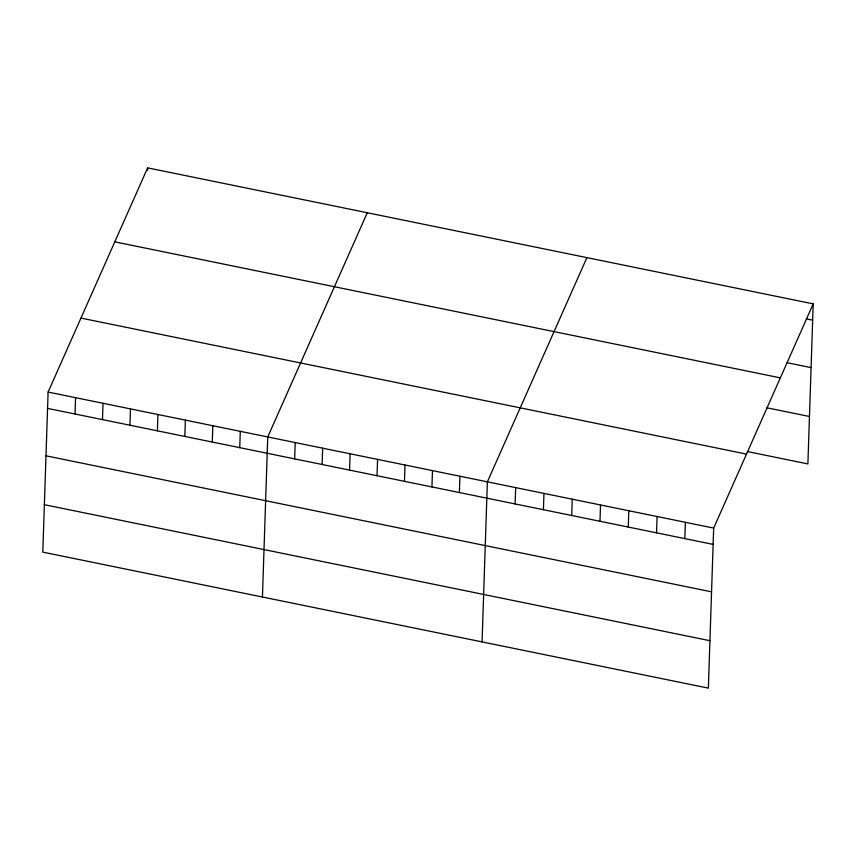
<?xml version="1.0" encoding="UTF-8"?>
<svg xmlns="http://www.w3.org/2000/svg" width="856" height="856" viewBox="0 0 856 856"><rect width="100%" height="100%" fill="white"/><g stroke="black" fill="none" stroke-linecap="round" stroke-linejoin="round"><path stroke-width="1.28" d="M48.107 392.069L42.8 552.131L708.361 688.138L713.669 528.088L813.2 303.869L147.639 167.862L48.107 392.069L713.669 528.088M75.018 413.994L75.563 397.687M102.474 419.611L103.02 403.294M129.93 425.218L130.476 408.901M147.553 170.365L147.639 167.862M157.386 430.825L157.932 414.518M184.843 436.442L185.377 420.125M212.299 442.049L212.834 425.732M239.744 447.656L240.29 431.349M262.439 597.017L267.746 436.956L367.278 212.748M294.657 458.88L295.202 442.563M322.113 464.487L322.648 448.18M349.569 470.105L350.104 453.787M377.025 475.711L377.56 459.405M404.471 481.318L405.016 465.011M431.927 486.936L432.473 470.618M459.383 492.542L459.929 476.236M482.067 641.893L487.374 481.842L586.906 257.624M515.119 503.938L515.665 487.62M543.41 509.716L543.956 493.398M571.701 515.494L572.236 499.187M599.981 521.272L600.527 504.965M628.272 527.061L628.807 510.743M656.552 532.839L657.098 516.521M684.843 538.617L685.378 522.31M813.2 303.869L807.893 463.931L747.459 451.572M806.234 318.871L812.654 320.187M786.653 362.623L811.081 367.62M114.8 241.852L780.351 377.86M767.03 407.82L809.466 416.487M80.956 318.079L746.518 454.097M47.572 408.387L713.123 544.395M45.999 455.82L711.55 591.838M44.373 504.698L709.934 640.705"/></g></svg>
